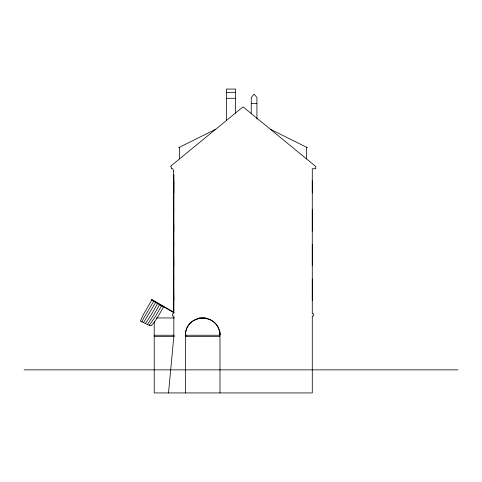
<?xml version="1.0" encoding="UTF-8"?>
<svg xmlns="http://www.w3.org/2000/svg" width="482" height="482" viewBox="0 0 482 482"><rect width="100%" height="100%" fill="white"/><g stroke="black" fill="none" stroke-linecap="round" stroke-linejoin="round"><path stroke-width="0.72" d="M168.519 392.938L173.827 336.406M185.365 335.255C185.63 312.649 219.714 312.649 219.979 335.255L185.365 335.255A17.304 17.304 0 0 1 202.675 317.945A17.304 17.304 0 0 1 219.979 335.255L219.979 331.52M215.737 129.23L179.503 147.257L179.304 147.745L178.581 147.257M307.528 147.257L306.805 147.745L306.6 147.257L270.372 129.23M141.949 321.892L143.407 318.662L153.734 301.202M143.54 322.633L148.305 325.007L151.179 325.73L154.27 322.289L158.265 316.138L163.585 306.889L151.764 300.063L143.268 314.698L140.358 321.145L143.54 322.633L155.704 302.341M145.419 323.567L151.005 315.029L157.674 303.479M159.644 304.612L153.113 315.921L147.335 324.603M161.615 305.751L155.222 316.807L149.263 325.248M226.407 92.405L235.608 92.405M226.407 98.292L235.608 98.292M251.243 103.365L256.924 103.365M173.827 180.858L173.827 192.987M312.282 180.858L312.282 192.987M173.827 207.483L173.412 207.483L173.412 209.646L173.827 209.646M173.412 208.037L173.827 231.065M173.412 209.116L173.827 209.116M312.282 209.784L312.282 231.065M173.827 242.097L173.412 242.097L173.412 244.254L173.827 244.254M173.412 242.651L173.827 265.678M173.412 243.729L173.827 243.729M312.282 244.392L312.282 265.678M173.827 276.71L173.412 276.71L173.412 278.867L173.827 278.807M173.412 277.264L173.827 300.286M173.412 278.343L173.827 278.343M312.282 279.006L312.282 300.286M156.457 317.945L174.394 317.945M199.054 317.945L205.778 317.945M154.216 335.255L174.394 335.255M154.216 336.406L174.394 336.406M24.1 369.863L457.9 369.863M306.6 147.257L306.6 158.921M256.924 119.054L256.924 97.485L254.086 94.135L251.243 97.485L251.243 113.824M235.608 113.234L235.608 89.062L226.407 89.062L226.407 120.705M219.979 392.938L219.979 336.406L185.365 336.406L185.365 392.938M219.4 335.255L219.4 336.406M185.944 335.255L185.944 336.406M179.503 147.257L179.503 158.921M173.827 335.255L173.827 315.951L172.562 315.951L172.562 313.872L173.827 312.951L173.827 174.496L173.484 174.496L173.484 171.381L173.827 171.381L172.737 168.73L171.339 168.73L171.339 166.886L170.712 166.886L170.712 166.121L243.055 106.847L315.74 166.453L315.74 168.73L312.282 168.73L312.282 313.674L313.433 313.674L313.433 315.951L312.282 315.951L312.282 392.938L154.216 392.938L154.216 321.639M173.713 174.496L173.713 312.951M173.255 335.255L173.255 336.406M151.824 299.509L151.607 299.888L173.827 312.716L174.05 312.336L151.824 299.509"/></g></svg>
